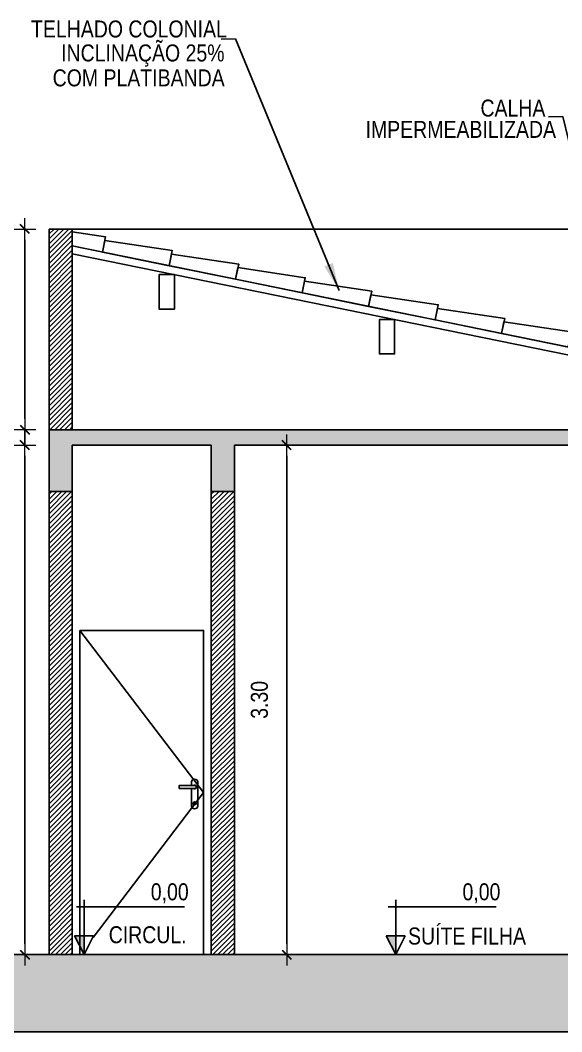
# Model space of a CAD drawing. Header units: millimetres. Extents: x -677 to -23, y -135 to 1112.
# Drawn here: x -151.04 to -147.54, y 864.64 to 871.2 of the extents above; entities that cross this region are included whole.
import ezdxf
from ezdxf.enums import TextEntityAlignment as Align

# ---------------------------------------------------------------- set-up
doc = ezdxf.new("R2010")
doc.units = ezdxf.units.MM
doc.header["$LTSCALE"] = 20
doc.header["$MEASUREMENT"] = 0
doc.header["$PDSIZE"] = -5
doc.linetypes.add('CONTINU', pattern=[0])
doc.linetypes.add('HIDDEN2', pattern=[0.1875, 0.125, -0.0625])
doc.layers.get('0').update_dxf_attribs({"linetype": 'CONTINUOUS'})
doc.layers.get('Defpoints').update_dxf_attribs({"linetype": 'CONTINUOUS'})
for name, color, linetype in [('COTAS', 7, 'CONTINUOUS'), ('E-hatch', 8, 'CONTINUOUS'), ('E-pen-y', 2, 'CONTINUOUS'), ('E-txt-g', 3, 'CONTINUOUS')]:
    doc.layers.add(name, color=color, linetype=linetype)
for name, color, linetype, lineweight in [('E-Cta-W', 7, 'CONTINUOUS', 20), ('E-Pen-C', 4, 'CONTINUOUS', 15), ('E-Pen-G', 3, 'CONTINUOUS', 30), ('E-Txt-W', 7, 'CONTINUOUS', 20)]:
    doc.layers.add(name, color=color, linetype=linetype, lineweight=lineweight)
doc.styles.add('F2', font='swissc.ttf')
doc.styles.add('REG60', font='romans.shx', dxfattribs={"width": 0.8, "height": 0.15})
doc.styles.add('REG80', font='romans.shx', dxfattribs={"width": 0.8, "height": 0.2})
doc.dimstyles.new('DIMENSION-1', dxfattribs={"dimtxt": 0.11, "dimasz": 0.07, "dimexe": 1, "dimexo": 0, "dimgap": 0.12, "dimtad": 1, "dimzin": 7, "dimdsep": 46, "dimtxsty": 'F2', "dimblk1": 'TRACO', "dimblk2": 'TRACO', "dimsah": 1, "dimcen": 1, "dimse1": 1, "dimse2": 1, "dimclrd": 256, "dimclre": 256, "dimclrt": 6, "dimadec": 0, "dimazin": 0, "dimtfac": 1, "dimtix": 1, "dimtmove": 2, "dimatfit": 3, "dimldrblk": 'TRACO', "dimfxl": 1, "dimtolj": 1, "dimtzin": 0, "dimarcsym": 0})
doc.dimstyles.get("Standard").update_dxf_attribs({"dimtxt": 0.18, "dimasz": 0.18, "dimexe": 0.18, "dimexo": 0.0625, "dimgap": 0.09, "dimtad": 0, "dimtih": 1, "dimtoh": 1, "dimdec": 4, "dimzin": 0, "dimdsep": 46, "dimtxsty": 'Standard', "dimcen": 0.09, "dimadec": 0, "dimazin": 0, "dimtfac": 1, "dimtdec": 4, "dimtofl": 0, "dimtmove": 0, "dimatfit": 3, "dimfxl": 1, "dimtolj": 1, "dimtzin": 0, "dimarcsym": 0})

# ---------------------------------------------------------------- blocks, each defined once
blk = doc.blocks.new('TXT-AMB75')
at = {"layer": 'E-txt-g', "style": 'REG80', "width": 0.8, "flags": 8}
blk.add_attdef('TXT', text='', height=0.2, dxfattribs=at).set_placement((0.0055, 0.2964), align=Align.CENTER)
at = {"layer": 'E-Txt-W', "style": 'REG60', "width": 0.8, "flags": 8}
blk.add_attdef('TXT', text='', height=0.15, dxfattribs=at).set_placement((0.0055, 0.0271), align=Align.CENTER)
blk = doc.blocks.new('TRACO')
at = {"layer": 'E-Pen-C'}
for p, q in [((0, 1), (0, -1)), ((-1, 0), (1, 0))]:
    blk.add_line(p, q, dxfattribs=at)
at = {"layer": 'E-Pen-G'}
blk.add_line((-0.424, -0.424), (0.424, 0.424), dxfattribs=at)
blk = doc.blocks.new('*D806')
at = {"color": 4, "lineweight": -2}
blk.add_line((-151.0121, 865.2141), (-151.0121, 868.3741), dxfattribs=at)
at = {"layer": 'Defpoints', "color": 0, "linetype": 'Continuous'}
for p in [(-151.0121, 868.4441), (-150.7056, 868.4441), (-150.8556, 865.1441)]:
    blk.add_point(p, dxfattribs=at)
at = {"color": 4, "linetype": 'Continuous', "lineweight": -2, "xscale": 0.07, "yscale": 0.07, "zscale": 0.07}
for p, rotation in [((-151.0121, 868.4441), 90), ((-151.0121, 865.1441), 270)]:
    blk.add_blockref('TRACO', p, dxfattribs=dict(at, rotation=rotation))
at = {"color": 4, "linetype": 'Continuous', "insert": (-151.1885, 866.7941), "char_height": 0.11, "attachment_point": 5, "rotation": 90, "style": 'F2'}
blk.add_mtext('\\A1;3.30', dxfattribs=at)
blk = doc.blocks.new('*D807')
at = {"color": 4, "lineweight": -2}
for p, q in [((-151.0121, 868.6141), (-151.0121, 868.6841)), ((-151.0121, 868.4441), (-151.0121, 868.5441)), ((-151.0121, 868.3741), (-151.0121, 868.3041))]:
    blk.add_line(p, q, dxfattribs=at)
at = {"layer": 'Defpoints', "color": 0, "linetype": 'Continuous'}
for p in [(-151.0121, 868.5441), (-150.8556, 868.5441), (-150.7056, 868.4441)]:
    blk.add_point(p, dxfattribs=at)
at = {"color": 4, "linetype": 'Continuous', "lineweight": -2, "xscale": 0.07, "yscale": 0.07, "zscale": 0.07}
for p, rotation in [((-151.0121, 868.5441), 270), ((-151.0121, 868.4441), 90)]:
    blk.add_blockref('TRACO', p, dxfattribs=dict(at, rotation=rotation))
at = {"color": 4, "linetype": 'Continuous', "insert": (-151.1885, 868.4941), "char_height": 0.11, "attachment_point": 5, "rotation": 90, "style": 'F2'}
blk.add_mtext('\\A1;.10', dxfattribs=at)
blk = doc.blocks.new('*D808')
at = {"color": 4, "lineweight": -2}
blk.add_line((-151.0121, 868.6141), (-151.0121, 869.7741), dxfattribs=at)
at = {"layer": 'Defpoints', "color": 0, "linetype": 'Continuous'}
for p in [(-151.0121, 869.8441), (-150.8556, 869.8441), (-150.8556, 868.5441)]:
    blk.add_point(p, dxfattribs=at)
at = {"color": 4, "linetype": 'Continuous', "lineweight": -2, "xscale": 0.07, "yscale": 0.07, "zscale": 0.07}
for p, rotation in [((-151.0121, 869.8441), 90), ((-151.0121, 868.5441), 270)]:
    blk.add_blockref('TRACO', p, dxfattribs=dict(at, rotation=rotation))
at = {"color": 4, "linetype": 'Continuous', "insert": (-151.1885, 869.1941), "char_height": 0.11, "attachment_point": 5, "rotation": 90, "style": 'F2'}
blk.add_mtext('\\A1;1.30', dxfattribs=at)
blk = doc.blocks.new('*D809')
at = {"color": 4, "lineweight": -2}
blk.add_line((-151.2923, 869.7741), (-151.2923, 865.2141), dxfattribs=at)
at = {"layer": 'Defpoints', "color": 0, "linetype": 'Continuous'}
for p in [(-150.8556, 869.8441), (-151.2923, 865.1441), (-150.8556, 865.1441)]:
    blk.add_point(p, dxfattribs=at)
at = {"color": 4, "linetype": 'Continuous', "lineweight": -2, "xscale": 0.07, "yscale": 0.07, "zscale": 0.07}
for p, rotation in [((-151.2923, 869.8441), 90), ((-151.2923, 865.1441), 270)]:
    blk.add_blockref('TRACO', p, dxfattribs=dict(at, rotation=rotation))
at = {"color": 4, "linetype": 'Continuous', "insert": (-151.4687, 867.4941), "char_height": 0.11, "attachment_point": 5, "rotation": 90, "style": 'F2'}
blk.add_mtext('\\A1;4.70', dxfattribs=at)
blk = doc.blocks.new('*D810')
at = {"color": 4, "lineweight": -2}
blk.add_line((-149.3176, 868.3741), (-149.3176, 865.2141), dxfattribs=at)
at = {"layer": 'Defpoints', "color": 0, "linetype": 'Continuous'}
for p in [(-149.6556, 868.4441), (-149.6556, 865.1441), (-149.3176, 865.1441)]:
    blk.add_point(p, dxfattribs=at)
at = {"color": 4, "linetype": 'Continuous', "lineweight": -2, "xscale": 0.07, "yscale": 0.07, "zscale": 0.07}
for p, rotation in [((-149.3176, 868.4441), 90), ((-149.3176, 865.1441), 270)]:
    blk.add_blockref('TRACO', p, dxfattribs=dict(at, rotation=rotation))
at = {"color": 4, "linetype": 'Continuous', "insert": (-149.4939, 866.7941), "char_height": 0.11, "attachment_point": 5, "rotation": 90, "style": 'F2'}
blk.add_mtext('\\A1;3.30', dxfattribs=at)

msp = doc.modelspace()

# ---------------------------------------------------------------- hatches: boundary and pattern name
at = {"layer": 'COTAS', "linetype": 'CONTINU'}
h = msp.add_hatch(dxfattribs=at)
h.set_pattern_fill('ANSI38', color=8, scale=0.25, style=0)
h.set_pattern_definition([(45, (-149.718795, 158.321646), (-0.0220970869, 0.0220970869), []), (135, (-149.718795, 158.321646), (-0.0662912607, 0.0220970869), [0.078125, -0.046875])])
h.paths.add_polyline_path([(-143.5657, 864.6441), (-143.5657, 865.0441), (-144.9056, 865.0441), (-144.9056, 865.0941), (-145.5056, 865.0941), (-145.5056, 865.1441), (-151.3444, 865.1441), (-151.3444, 864.6441)])
at = {"layer": 'E-hatch'}
h = msp.add_hatch(dxfattribs=at)
h.set_pattern_fill('CONC', color=8, scale=0.12, style=0, pattern_type=2)
h.set_pattern_definition([(0, (0.114, 0.0768), (0, 0.12), [0, -0.12]), (0, (0.1152, 0.0348), (0, 0.12), [0, -0.12]), (0, (0.1188, 0.0996), (0, 0.12), [0, -0.12]), (338.1986, (0.0564, 0.0624), (0.36000003276, -0.11999998926), [0.01292436, -0.63329544]), (216.8699, (0.0684, 0.0576), (0.35999999014, 0.2400000148), [0.006, -0.594]), (130.6013, (0.0636, 0.054), (0.60000005055, -0.71999988218), [0.0110634, -1.09528188]), (206.5651, (0.024, 0.0396), (-0.119999899, -0.120000157), [0.00268332, -0.26564484]), (326.3099, (0.0216, 0.0384), (0.2399999469, -0.1200001601), [0.00432672, -0.42833952]), (108.4349, (0.0252, 0.036), (-0.1199998084, 0.2400000522), [0.00379476, -0.3756786]), (225, (0.1008, 0.0276), (-1e-17, -0.120000037), [0.00509112, -0.16461444]), (0, (0.0972, 0.024), (0.12, 0.12), [0.0072, -0.1128]), (135, (0.1044, 0.024), (-0.120000037, 0), [0.00509112, -0.16461444]), (251.5651, (0.0864, 0.1044), (0.1199998084, 0.2400000522), [0.00379476, -0.3756786]), (0, (0.0852, 0.1008), (0.12, 0.12), [0.006, -0.114]), (143.1301, (0.0912, 0.1008), (-0.35999999014, 0.2400000148), [0.006, -0.594]), (213.6901, (0.0228, 0.1056), (0.2399999469, 0.1200001601), [0.00432672, -0.42833952]), (341.5651, (0.0192, 0.1032), (-0.2400000522, 0.1199998084), [0.00758952, -0.37188384]), (126.8699, (0.0264, 0.1008), (0.2400000148, -0.35999999014), [0.006, -0.594]), (0, (0.0576, 0.1008), (0, 0.12), [0, -0.12]), (0, (0.0252, 0.0696), (0, 0.12), [0, -0.12]), (0, (0.0588, 0.0252), (0, 0.12), [0, -0.12]), (0, (0.0912, 0.0624), (0, 0.12), [0, -0.12]), (0, (0.0564, 0.0828), (0, 0.12), [0, -0.12]), (0, (0.03, 0.0864), (0, 0.12), [0, -0.12]), (0, (0.0408, 0.0792), (0, 0.12), [0, -0.12]), (0, (0.036, 0.0504), (0, 0.12), [0, -0.12]), (0, (0.0072, 0.0552), (0, 0.12), [0, -0.12]), (0, (0.0084, 0.0828), (0, 0.12), [0, -0.12]), (0, (0.0048, 0.1092), (0, 0.12), [0, -0.12]), (0, (0.042, 0.114), (0, 0.12), [0, -0.12]), (0, (0.0684, 0.1188), (0, 0.12), [0, -0.12]), (0, (0.1104, 0.114), (0, 0.12), [0, -0.12]), (0, (0.0816, 0.0768), (0, 0.12), [0, -0.12]), (0, (0.0696, 0.0984), (0, 0.12), [0, -0.12]), (0, (0.0792, 0.0408), (0, 0.12), [0, -0.12]), (0, (0.0432, 0.0348), (0, 0.12), [0, -0.12]), (0, (0.0792, 0.0084), (0, 0.12), [0, -0.12]), (0, (0.0396, 0.0156), (0, 0.12), [0, -0.12]), (0, (0.0012, 0.012), (0, 0.12), [0, -0.12]), (0, (0.0156, 0.006), (0, 0.12), [0, -0.12]), (0, (0.0168, 0.0228), (0, 0.12), [0, -0.12]), (0, (0.0972, 0.0036), (0, 0.12), [0, -0.12]), (0, (0.1116, 0.0528), (0, 0.12), [0, -0.12]), (0, (0.1056, 0.0888), (0, 0.12), [0, -0.12]), (0, (0.0504, 0.0024), (0, 0.12), [0, -0.12])])
h.paths.add_polyline_path([(-147.0056, 868.4441), (-147.0056, 868.1441), (-146.8556, 868.1441), (-146.8556, 868.4441), (-145.6556, 868.4441), (-145.6556, 868.1441), (-145.5056, 868.1441), (-145.5056, 868.5441), (-150.8556, 868.5441), (-150.8556, 868.1441), (-150.7056, 868.1441), (-150.7056, 868.4441), (-149.8056, 868.4441), (-149.8056, 868.1441), (-149.6556, 868.1441), (-149.6556, 868.4441)])
h.paths.add_polyline_path([(-146.8556, 869.3441), (-145.6556, 869.3441), (-145.6556, 869.0441), (-145.5056, 869.0441), (-145.5056, 869.4441), (-147.0056, 869.4441), (-147.0056, 869.0441), (-146.8556, 869.0441)])
h.paths.add_polyline_path([(-145.5056, 870.9441), (-145.5056, 870.9941), (-145.4556, 870.9941), (-145.4556, 871.0441), (-147.0556, 871.0441), (-147.0556, 870.9941), (-147.0056, 870.9941), (-147.0056, 870.9441)])
h = msp.add_hatch(dxfattribs=at)
h.set_pattern_fill('ANSI31', color=256, scale=0.18, style=0)
h.set_pattern_definition([(45, (-70.677048, 129.548675), (-0.0159099026, 0.0159099026), [])])
h.paths.add_polyline_path([(-149.6556, 868.1441), (-149.8056, 868.1441), (-149.8056, 865.1441), (-149.6556, 865.1441)])
h.paths.add_polyline_path([(-150.7056, 868.1441), (-150.8556, 868.1441), (-150.8556, 865.1441), (-150.7056, 865.1441)])
h.paths.add_polyline_path([(-150.7056, 869.8441), (-150.8556, 869.8441), (-150.8556, 868.5441), (-150.7056, 868.5441)])
h.paths.add_polyline_path([(-146.8556, 870.9441), (-147.0056, 870.9441), (-147.0056, 869.4441), (-146.7056, 869.4441), (-146.8556, 869.5941)])
h.paths.add_polyline_path([(-145.5056, 870.9441), (-145.6556, 870.9441), (-145.6556, 869.5941), (-145.8056, 869.4441), (-145.5056, 869.4441)])
h.paths.add_polyline_path([(-145.5056, 869.0441), (-145.6556, 869.0441), (-145.6556, 868.5441), (-145.5056, 868.5441)])
h.paths.add_polyline_path([(-146.8556, 869.0441), (-147.0056, 869.0441), (-147.0056, 868.5441), (-146.8556, 868.5441)])
h.paths.add_polyline_path([(-147.0056, 868.8471), (-147.3056, 868.8471), (-147.3056, 868.9892), (-147.4556, 869.0198), (-147.4556, 868.753), (-147.0056, 868.753)])
h.paths.add_polyline_path([(-146.8556, 868.1441), (-147.0056, 868.1441), (-147.0056, 865.1441), (-146.8556, 865.1441)])
h.paths.add_polyline_path([(-145.5056, 868.1441), (-145.6556, 868.1441), (-145.6556, 867.6441), (-145.5056, 867.6441)])
h.paths.add_polyline_path([(-145.5056, 867.1441), (-145.6556, 867.1441), (-145.6556, 866.2372), (-145.6556, 866.1877), (-145.6556, 865.1441), (-145.5056, 865.1441)])
h.paths.add_polyline_path([(-143.8556, 868.3441), (-144.0556, 868.3441), (-144.0556, 868.2941), (-144.0056, 868.2941), (-144.0056, 865.0441), (-143.8556, 865.0441)])

# ---------------------------------------------------------------- linework, layer by layer
at = {"color": 5, "linetype": 'Continuous'}
for p, q in [((-150.8556, 865.1441), (-150.8556, 869.8441)), ((-150.8556, 869.8441), (-150.7056, 869.8441)), ((-150.7056, 868.5441), (-150.7056, 869.8441)), ((-150.8556, 868.5441), (-145.5056, 868.5441)), ((-150.7056, 865.1441), (-150.7056, 868.4441)), ((-150.7056, 868.4441), (-149.8056, 868.4441)), ((-149.8056, 865.1441), (-149.8056, 868.4441)), ((-149.6556, 865.1441), (-149.6556, 868.4441)), ((-149.6556, 868.4441), (-147.0056, 868.4441)), ((-150.8556, 868.1441), (-150.7056, 868.1441)), ((-149.8056, 868.1441), (-149.6556, 868.1441))]:
    msp.add_line(p, q, dxfattribs=at)
at = {"color": 2, "linetype": 'Continuous'}
msp.add_line((-150.7056, 868.5441), (-150.7056, 869.8441), dxfattribs=at)
at = {"color": 7, "linetype": 'Continuous'}
msp.add_line((-150.7056, 869.8441), (-147.0056, 869.8441), dxfattribs=at)
at = {"color": 2}
for p, q in [((-150.7056, 869.7346), (-147.1674, 869.0119)), ((-150.7056, 869.6836), (-147.1774, 868.963))]:
    msp.add_line(p, q, dxfattribs=at)
at = {"color": 8}
for p, q in [((-149.9333, 866.2625), (-149.9333, 866.24)), ((-149.8933, 866.2625), (-149.8933, 866.1062)), ((-149.9333, 866.22), (-149.9333, 866.1062)), ((-149.9033, 866.1234), (-149.9233, 866.1234)), ((-149.9133, 866.1134), (-149.9133, 866.1334))]:
    msp.add_line(p, q, dxfattribs=at)
for p, q in [((-150.6787, 865.4531), (-149.9796, 865.4531)), ((-150.6292, 865.4992), (-150.6292, 865.1441)), ((-148.6618, 865.4531), (-147.9626, 865.4531)), ((-148.6122, 865.4992), (-148.6122, 865.1441)), ((-150.6902, 865.2661), (-150.6292, 865.1441)), ((-150.6902, 865.2661), (-150.5682, 865.2661)), ((-150.6292, 865.1441), (-150.5682, 865.2661)), ((-148.6732, 865.2661), (-148.6122, 865.1441)), ((-148.6732, 865.2661), (-148.5513, 865.2661)), ((-148.6122, 865.1441), (-148.5513, 865.2661))]:
    msp.add_line(p, q)
at = {"color": 1, "linetype": 'Continuous'}
msp.add_line((-151.3444, 865.1441), (-145.5056, 865.1441), dxfattribs=at)
at = {"color": 6}
for points in [[(-150.5092, 869.6945), (-150.4892, 869.7925), (-150.7056, 869.8248)], [(-150.0788, 869.6066), (-150.0588, 869.7046), (-150.4939, 869.7696), (-150.5092, 869.6945), (-150.0788, 869.6066)], [(-150.7056, 869.7346), (-150.3904, 869.6703)], [(-149.6485, 869.5187), (-149.6285, 869.6167), (-150.0635, 869.6817), (-150.0788, 869.6066), (-149.6485, 869.5187)], [(-149.2182, 869.4308), (-149.1982, 869.5288), (-149.6332, 869.5938), (-149.6485, 869.5187), (-149.2182, 869.4308)], [(-148.7878, 869.3429), (-148.7678, 869.4409), (-149.2028, 869.5059), (-149.2182, 869.4308), (-148.7878, 869.3429)], [(-148.3575, 869.255), (-148.3375, 869.353), (-148.7725, 869.418), (-148.7878, 869.3429), (-148.3575, 869.255)], [(-147.9271, 869.1671), (-147.9071, 869.2651), (-148.3421, 869.3301), (-148.3575, 869.255), (-147.9271, 869.1671)], [(-147.4968, 869.0792), (-147.4768, 869.1772), (-147.9118, 869.2422), (-147.9271, 869.1671), (-147.1674, 869.0119)]]:
    msp.add_lwpolyline(points, dxfattribs=at)
at = {"color": 2}
msp.add_lwpolyline([(-150.0446, 869.5486), (-150.1435, 869.5486), (-150.1435, 869.326), (-150.0446, 869.326)], close=True, dxfattribs=at)
at = {"color": 8, "linetype": 'Continuous'}
msp.add_lwpolyline([(-150.6556, 867.2441), (-149.8556, 867.2441), (-149.8556, 865.1441), (-150.6556, 865.1441)], close=True, dxfattribs=at)
at = {"color": 8, "linetype": 'HIDDEN2', "flags": 128}
msp.add_lwpolyline([(-150.6556, 867.2441), (-149.8556, 866.1941), (-150.6556, 865.1441)], dxfattribs=at)
at = {"color": 8}
msp.add_lwpolyline([(-149.9133, 866.24), (-150.0133, 866.24), (-150.0133, 866.22), (-149.9133, 866.22, 1)], format="xyb", close=True, dxfattribs=at)
msp.add_circle((-149.9133, 866.1234), 0.01, dxfattribs=at)
for centre, radius, start, end in [((-149.9133, 866.2602), 0.0201, 6.42318, 173.57682), ((-149.9133, 866.23), 0.012, 236.44269, 123.55731), ((-149.9133, 866.1084), 0.0201, 186.42318, 353.57682)]:
    msp.add_arc(centre, radius, start, end, dxfattribs=at)
for points in [[(-150.6902, 865.2661), (-150.6292, 865.2661), (-150.6292, 865.1441)], [(-148.6732, 865.2661), (-148.6122, 865.2661), (-148.6122, 865.1441)]]:
    msp.add_solid(points)
at = {"layer": 'COTAS', "color": 8, "linetype": 'CONTINU'}
msp.add_line((-151.3444, 864.6441), (-143.5657, 864.6441), dxfattribs=at)
at = {"layer": 'E-pen-y', "color": 2}
msp.add_lwpolyline([(-148.6195, 869.2575), (-148.7183, 869.2575), (-148.7183, 869.0349), (-148.6195, 869.0349)], close=True, dxfattribs=at)

# ---------------------------------------------------------------- block references
ref = msp.add_blockref('TXT-AMB75', (-150.0774, 865.2797), dxfattribs=dict(xscale=0.7290000000000001, yscale=0.7290000000000001, zscale=0.7290000000000001))
ref.add_attrib('TXT', '0,00', dxfattribs={"layer": 'E-txt-g', "color": 2, "height": 0.11, "style": 'F2'}).set_placement((-150.0746, 865.4958), align=Align.CENTER)
ref = msp.add_blockref('TXT-AMB75', (-148.0604, 865.2797), dxfattribs=dict(xscale=0.7290000000000001, yscale=0.7290000000000001, zscale=0.7290000000000001))
ref.add_attrib('TXT', '0,00', dxfattribs={"layer": 'E-txt-g', "color": 2, "height": 0.11, "style": 'F2'}).set_placement((-148.0576, 865.4958), align=Align.CENTER)
ref = msp.add_blockref('TXT-AMB75', (-150.2209, 865.0017), dxfattribs=dict(xscale=0.7290000000000001, yscale=0.7290000000000001, zscale=0.7290000000000001))
ref.add_attrib('TXT', 'CIRCUL.', dxfattribs={"layer": 'E-txt-g', "color": 2, "height": 0.11, "style": 'F2'}).set_placement((-150.2174, 865.2178), align=Align.CENTER)
ref = msp.add_blockref('TXT-AMB75', (-148.154, 864.9932), dxfattribs=dict(xscale=0.7290000000000001, yscale=0.7290000000000001, zscale=0.7290000000000001))
ref.add_attrib('TXT', 'SUÍTE FILHA', dxfattribs={"layer": 'E-txt-g', "color": 2, "height": 0.11, "style": 'F2'}).set_placement((-148.1511, 865.2093), align=Align.CENTER)

# ---------------------------------------------------------------- texts
at = {"color": 4, "style": 'F2'}
for s, p in [('TELHADO COLONIAL', (-150.9721, 871.0849)), ('INCLINAÇÃO 25%%%', (-150.7772, 870.9297)), ('COM PLATIBANDA', (-150.8321, 870.7682)), ('CALHA', (-148.0639, 870.5725)), ('IMPERMEABILIZADA', (-148.8074, 870.4344))]:
    msp.add_text(s, height=0.11, dxfattribs=at).set_placement(p)

# ---------------------------------------------------------------- dimensions: what is measured, and where the dimension line sits
at = {"color": 8, "linetype": 'Continuous'}
for base, p1, p2, picture, middle in [((-151.2923, 865.1441), (-150.8556, 869.8441), (-150.8556, 865.1441), '*D809', (-151.4687, 867.4941)), ((-151.0121, 869.8441), (-150.8556, 868.5441), (-150.8556, 869.8441), '*D808', (-151.1885, 869.1941)), ((-151.0121, 868.5441), (-150.7056, 868.4441), (-150.8556, 868.5441), '*D807', (-151.1885, 868.4941)), ((-151.0121, 868.4441), (-150.8556, 865.1441), (-150.7056, 868.4441), '*D806', (-151.1885, 866.7941)), ((-149.3176, 865.1441), (-149.6556, 868.4441), (-149.6556, 865.1441), '*D810', (-149.4939, 866.7941))]:
    dim = msp.add_linear_dim(base=base, p1=p1, p2=p2, angle=90, dimstyle='DIMENSION-1', override={"dimclrd": 4, "dimclrt": 4, "dimadec": 8, "dimfxl": 0.5, "dimfxlon": 1}, dxfattribs=at)
    dim.commit()
    dim.dimension.update_dxf_attribs({"geometry": picture, "text_midpoint": middle})

# ---------------------------------------------------------------- leaders
at = {"layer": 'E-Cta-W', "color": 4}
for points in [[(-148.9784, 869.4467), (-149.6486, 871.0757), (-149.7414, 871.074)], [(-147.1171, 868.8504), (-147.5306, 870.5732), (-147.6234, 870.5714)]]:
    msp.add_leader(points, dimstyle='Standard', dxfattribs=at)

doc.saveas('drawing.dxf')
